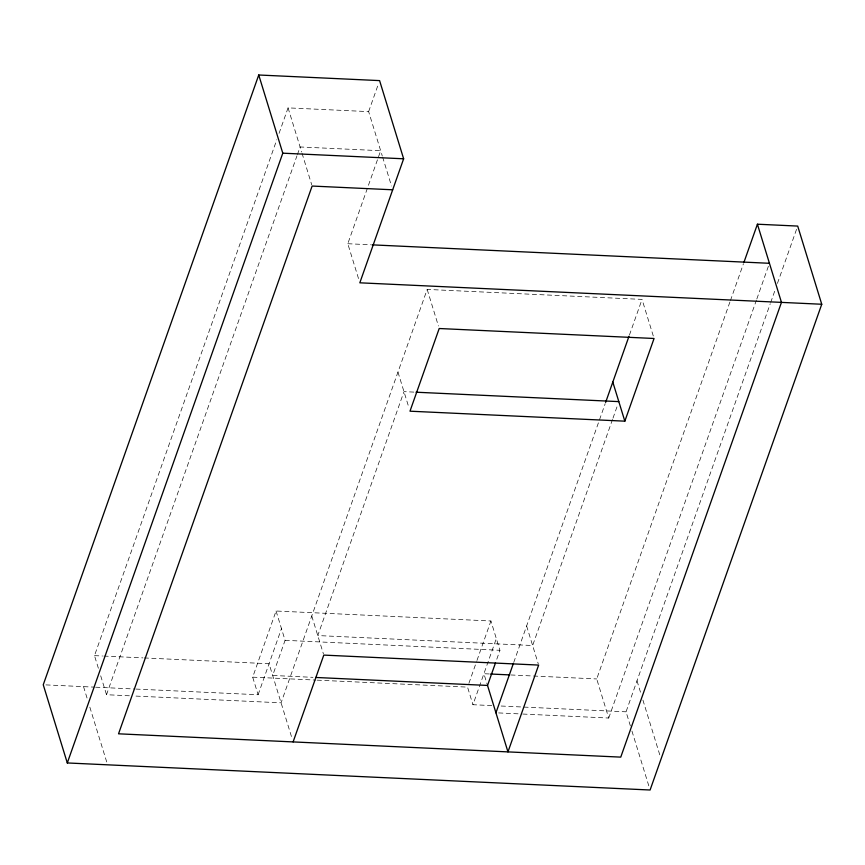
<?xml version="1.0" encoding="UTF-8"?>
<svg xmlns="http://www.w3.org/2000/svg" width="865" height="865" viewBox="0 0 865 865"><rect width="100%" height="100%" fill="white"/><g stroke="black" fill="none" stroke-linecap="round" stroke-linejoin="round"><path stroke-width="0.65" stroke-dasharray="4.33 3.24" d="M98.372 668.245L94.49 655.638L276.811 139.719M279.06 133.351L288.067 107.876L368.641 111.617L382.211 155.743M129.35 695.784L106.514 694.725L296.944 155.884M297.398 154.608L300.09 146.963L380.665 150.705L347.795 243.725L359.04 280.282M368.641 111.617L378.275 84.327M135.902 689.07L258.105 694.746L252.688 677.154L276.065 611.014L490.92 620.984L499.938 650.296L495.948 661.595M258.105 694.746L281.482 628.596M276.065 611.014L285.082 640.327L272.67 675.468L312.957 677.338M653.28 335.966L642.035 299.398L427.18 289.418L281.082 702.823L134.713 696.033M468.895 683.307L476.539 661.682M476.983 660.417L490.92 620.984M491.753 705.591L472.95 704.716L496.326 638.575M513.724 662.471L605.186 403.674M629.45 335.014L642.035 299.398M612.539 419.406L532.635 645.528L317.779 635.559L403.977 391.65L414.713 392.148M612.993 418.141L617.48 405.436M522.795 714.047L608.733 718.037L596.709 678.949L729.952 301.907M730.406 300.631L743.457 263.695M608.733 718.037L756.388 300.231M756.832 298.955L769.439 263.295M630.38 725.919L626.033 711.819L770.239 303.777M770.693 302.501L775.191 289.764M777.44 283.396L796.795 228.62M347.795 243.725L370.696 244.784M285.082 640.327L499.938 650.296M94.49 655.638L102.546 656.005M103.886 656.07L142.833 657.876M144.174 657.941L269.058 663.736L291.948 738.137M489.287 673.965L483.913 673.716L487.157 684.269M510.772 674.96L596.709 678.949M252.688 677.154L315.801 680.085M317.152 680.149L467.543 687.124L472.95 704.716M45.931 684.896L94.274 687.134M95.615 687.199L134.562 689.005M501.159 706.024L626.033 711.819M498.618 712.922L521.454 713.982M636.997 680.82L641.333 694.919M642.911 700.045L660.255 756.432M631.947 731.044L648.901 786.155M427.18 289.418L438.425 325.986M382.6 157.008L391.521 186.007M526.612 625.99L538.268 663.855M397.965 372.101L408.864 407.523M288.067 107.876L301.647 152.013M302.036 153.267L311.735 184.796M311.768 616.01L323.413 653.875M100.697 675.814L106.514 694.725M83.537 686.637L87.473 699.461M89.841 707.148L107.195 763.535"/><path stroke-width="1.3" d="M821.75 304.253L359.818 282.812L403.641 158.792L379.594 80.607L258.743 74.996L43.25 684.766L67.297 762.952L650.091 790.005L821.75 304.253L797.703 226.079L757.416 224.208L743.911 262.419M67.297 762.952L282.79 153.181L258.743 74.996M293.105 741.91L323.791 655.097L538.646 665.077L507.96 751.89L487.525 685.437L495.504 662.85M495.937 712.803L513.28 663.736M605.63 402.398L628.996 336.28M624.844 421.168L654.059 338.485L439.204 328.516L409.988 411.189L624.844 421.168L612.809 382.081M282.79 153.181L403.641 158.792M392.688 189.792L312.124 186.051L118.537 733.812L620.756 757.124L781.463 302.382L757.416 224.208M372.036 244.849L769.439 263.295M416.054 392.213L618.821 401.62M490.628 674.019L509.431 674.895M315.639 677.457L487.525 685.437"/></g></svg>
